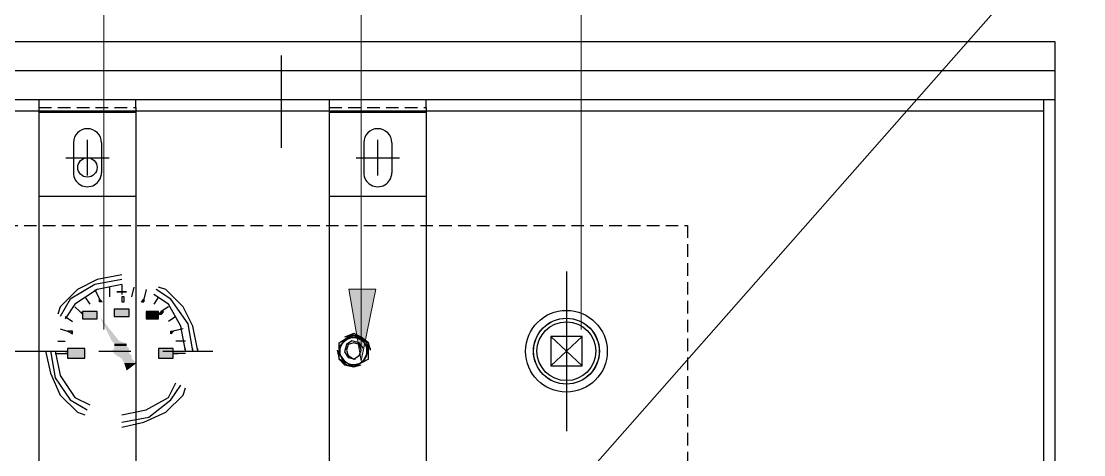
# Model space of a CAD drawing. Header units: millimetres. Extents: x 183355 to 194386, y -190559 to -183233.
# Drawn here: x 186318 to 186867, y -184113 to -183888 of the extents above; entities that cross this region are included whole.
import ezdxf

# ---------------------------------------------------------------- set-up
doc = ezdxf.new("R2010")
doc.units = ezdxf.units.MM
doc.header["$LTSCALE"] = 13
for name, pattern in [('CENTER', [50.8, 31.75, -6.35, 6.35, -6.35]), ('CENTER2', [1.125, 0.75, -0.125, 0.125, -0.125]), ('CENTERX2', [101.6, 63.5, -12.7, 12.7, -12.7]), ('DASHED', [0.75, 0.5, -0.25])]:
    doc.linetypes.add(name, pattern=pattern)
doc.layers.get('0').update_dxf_attribs({"color": 1, "linetype": 'CENTER'})
for name, color, linetype in [('1', 4, 'Continuous'), ('3中心线层', 1, 'CENTER'), ('4虚线层', 6, 'DASHED'), ('粗实线', 4, 'Continuous')]:
    doc.layers.add(name, color=color, linetype=linetype)
doc.layers.add('标注、文本', color=3, linetype='Continuous', lineweight=25)
doc.layers.add('铁心', color=3, linetype='Continuous', lineweight=0)

# ---------------------------------------------------------------- blocks, each defined once
blk = doc.blocks.new('A$C611D0E0A')
at = {"layer": '粗实线', "lineweight": 30}
h = blk.add_hatch(color=256, dxfattribs=at)
h.dxf.hatch_style = 2
h.paths.add_polyline_path([(0.931, 2.201), (0.931, 2.159), (0.974, 2.159)])
h = blk.add_hatch(color=256, dxfattribs=at)
h.dxf.hatch_style = 2
h.paths.add_polyline_path([(1.693, 2.201), (1.651, 2.159), (1.693, 2.159)])
h = blk.add_hatch(color=256, dxfattribs=at)
h.dxf.hatch_style = 2
h.paths.add_polyline_path([(1.185, 1.905), (1.439, 1.905), (1.439, 2.032), (1.185, 2.032)])
h = blk.add_hatch(color=256, dxfattribs=at)
h.dxf.hatch_style = 2
h.paths.add_polyline_path([(0.593, 1.99), (0.635, 1.99), (0.635, 1.947)])
h = blk.add_hatch(color=256, dxfattribs=at)
h.dxf.hatch_style = 2
h.paths.add_polyline_path([(0.635, 1.863), (0.889, 1.863), (0.889, 1.99), (0.635, 1.99)])
h = blk.add_hatch(color=256, dxfattribs=at)
h.dxf.hatch_style = 2
h.paths.add_polyline_path([(0.931, 1.905), (1.143, 1.482), (1.27, 1.482)])
h = blk.add_hatch(color=256, dxfattribs=at)
h.dxf.hatch_style = 2
h.paths.add_polyline_path([(1.736, 1.863), (1.947, 1.863), (1.947, 1.99), (1.736, 1.99)])
h = blk.add_hatch(color=256, dxfattribs=at)
h.dxf.hatch_style = 2
h.paths.add_polyline_path([(1.99, 1.99), (1.947, 1.947), (1.99, 1.947)])
h = blk.add_hatch(color=256, dxfattribs=at)
h.dxf.hatch_style = 2
h.paths.add_polyline_path([(1.99, 1.99), (2.032, 1.99), (1.99, 1.947)])
h = blk.add_hatch(color=256, dxfattribs=at)
h.dxf.hatch_style = 2
h.paths.add_polyline_path([(0.423, 1.651), (0.466, 1.651), (0.466, 1.609)])
h = blk.add_hatch(color=256, dxfattribs=at)
h.dxf.hatch_style = 2
h.paths.add_polyline_path([(2.159, 1.651), (2.201, 1.651), (2.159, 1.609)])
h = blk.add_hatch(color=256, dxfattribs=at)
h.dxf.hatch_style = 2
h.paths.add_polyline_path([(1.143, 1.482), (1.185, 1.439), (1.397, 1.439)])
h = blk.add_hatch(color=256, dxfattribs=at)
h.dxf.hatch_style = 2
h.paths.add_polyline_path([(1.143, 1.482), (1.27, 1.482), (1.397, 1.439)])
h = blk.add_hatch(color=256, dxfattribs=at)
h.dxf.hatch_style = 2
h.paths.add_polyline_path([(0.381, 1.185), (0.677, 1.185), (0.677, 1.355), (0.381, 1.355)])
h = blk.add_hatch(color=256, dxfattribs=at)
h.dxf.hatch_style = 2
h.paths.add_polyline_path([(1.185, 1.355), (1.143, 1.312), (1.439, 1.312)])
h = blk.add_hatch(color=256, dxfattribs=at)
h.dxf.hatch_style = 2
h.paths.add_polyline_path([(1.143, 1.312), (1.185, 1.27), (1.439, 1.27)])
h = blk.add_hatch(color=256, dxfattribs=at)
h.dxf.hatch_style = 2
h.paths.add_polyline_path([(1.143, 1.312), (1.439, 1.312), (1.439, 1.27)])
h = blk.add_hatch(color=256, dxfattribs=at)
h.dxf.hatch_style = 2
h.paths.add_polyline_path([(1.185, 1.439), (1.185, 1.397), (1.397, 1.397)])
h = blk.add_hatch(color=256, dxfattribs=at)
h.dxf.hatch_style = 2
h.paths.add_polyline_path([(1.185, 1.439), (1.397, 1.439), (1.397, 1.397)])
h = blk.add_hatch(color=256, dxfattribs=at)
h.dxf.hatch_style = 2
h.paths.add_polyline_path([(1.185, 1.397), (1.185, 1.355), (1.439, 1.355)])
h = blk.add_hatch(color=256, dxfattribs=at)
h.dxf.hatch_style = 2
h.paths.add_polyline_path([(1.185, 1.397), (1.397, 1.397), (1.439, 1.355)])
h = blk.add_hatch(color=256, dxfattribs=at)
h.dxf.hatch_style = 2
h.paths.add_polyline_path([(1.185, 1.355), (1.439, 1.355), (1.439, 1.312)])
h = blk.add_hatch(color=256, dxfattribs=at)
h.dxf.hatch_style = 2
h.paths.add_polyline_path([(1.947, 1.185), (2.201, 1.185), (2.201, 1.355), (1.947, 1.355)])
h = blk.add_hatch(color=256, dxfattribs=at)
h.dxf.hatch_style = 2
h.paths.add_polyline_path([(1.185, 1.27), (1.228, 1.228), (1.482, 1.228)])
h = blk.add_hatch(color=256, dxfattribs=at)
h.dxf.hatch_style = 2
h.paths.add_polyline_path([(1.185, 1.27), (1.439, 1.27), (1.482, 1.228)])
h = blk.add_hatch(color=256, dxfattribs=at)
h.dxf.hatch_style = 2
h.paths.add_polyline_path([(1.228, 1.228), (1.312, 1.185), (1.482, 1.185)])
h = blk.add_hatch(color=256, dxfattribs=at)
h.dxf.hatch_style = 2
h.paths.add_polyline_path([(1.228, 1.228), (1.482, 1.228), (1.482, 1.185)])
h = blk.add_hatch(color=256, dxfattribs=at)
h.dxf.hatch_style = 2
h.paths.add_polyline_path([(1.312, 1.185), (1.355, 1.101), (1.566, 1.101)])
h = blk.add_hatch(color=256, dxfattribs=at)
h.dxf.hatch_style = 2
h.paths.add_polyline_path([(1.312, 1.185), (1.482, 1.185), (1.566, 1.101)])
h = blk.add_hatch(color=256, dxfattribs=at)
h.dxf.hatch_style = 2
h.paths.add_polyline_path([(1.355, 1.101), (1.566, 1.101), (1.397, 0.974)])
for points in [[(1.312, 2.625), (0.889, 2.54), (0.55, 2.371), (0.254, 2.074), (0.212, 1.947)], [(1.312, 2.54), (0.847, 2.455), (0.423, 2.201), (0.254, 1.905)], [(1.312, 2.455), (0.889, 2.371), (0.508, 2.117), (0.339, 1.863)], [(2.625, 1.312), (2.54, 1.736), (2.371, 2.074), (2.074, 2.371), (1.947, 2.413)], [(2.413, 1.312), (2.328, 1.736), (2.117, 2.117), (1.863, 2.286)], [(2.54, 1.312), (2.455, 1.778), (2.159, 2.201), (1.905, 2.371)], [(0, 1.312), (0.085, 0.931), (0.254, 0.55), (0.55, 0.254), (0.677, 0.212)], [(0.085, 1.312), (0.169, 0.847), (0.423, 0.466), (0.72, 0.296)], [(0.169, 1.312), (0.254, 0.889), (0.508, 0.508), (0.762, 0.381)], [(2.54, 1.312), (2.54, 1.355)], [(2.625, 1.312), (2.625, 1.355)], [(1.312, 0.212), (1.736, 0.296), (2.117, 0.508), (2.244, 0.762)], [(1.312, 0.085), (1.778, 0.169), (2.159, 0.466), (2.328, 0.72)], [(1.312, 0), (1.693, 0.085), (2.074, 0.254), (2.371, 0.55), (2.413, 0.677)]]:
    blk.add_lwpolyline(points, dxfattribs=at)
for points in [[(0.931, 2.201), (0.974, 2.159), (0.931, 2.159)], [(1.397, 2.328), (1.228, 2.328)], [(1.312, 2.244), (1.312, 2.201), (1.312, 2.159), (1.355, 2.159), (1.355, 2.201), (1.355, 2.244)], [(1.693, 2.201), (1.693, 2.159), (1.651, 2.159)], [(1.693, 2.201), (1.651, 2.159), (1.693, 2.159)], [(1.185, 1.905), (1.439, 1.905), (1.439, 2.032), (1.185, 2.032)], [(0.593, 1.99), (0.635, 1.947)], [(0.635, 1.863), (0.889, 1.863), (0.889, 1.99), (0.635, 1.99)], [(1.736, 1.863), (1.947, 1.863), (1.947, 1.99), (1.736, 1.99)], [(2.032, 1.99), (1.99, 1.947), (1.947, 1.947), (1.99, 1.99)], [(1.99, 1.99), (1.947, 1.947), (1.99, 1.947), (2.032, 1.99)], [(0.381, 1.651), (0.466, 1.609), (0.466, 1.651), (0.423, 1.651)], [(2.201, 1.651), (2.159, 1.609), (2.159, 1.651)], [(2.201, 1.651), (2.159, 1.609), (2.159, 1.651)], [(0.381, 1.185), (0.677, 1.185), (0.677, 1.355), (0.381, 1.355)], [(1.947, 1.185), (2.201, 1.185), (2.201, 1.355), (1.947, 1.355)], [(0.339, 1.27), (0.381, 1.27)], [(2.286, 1.27), (2.201, 1.27)], [(2.286, 1.27), (2.201, 1.27)]]:
    blk.add_lwpolyline(points, close=True, dxfattribs=at)
for points in [[(1.101, 2.413), (1.101, 2.413), (1.101, 2.244), (1.101, 2.244)], [(1.312, 2.455), (1.312, 2.455), (1.312, 2.286), (1.312, 2.286)], [(1.524, 2.413), (1.524, 2.413), (1.482, 2.244), (1.482, 2.244)], [(0.677, 2.244), (0.677, 2.244), (0.762, 2.117), (0.762, 2.117)], [(0.847, 2.371), (0.847, 2.371), (0.931, 2.201), (0.931, 2.201)], [(1.736, 2.371), (1.736, 2.371), (1.693, 2.201), (1.693, 2.201)], [(1.947, 2.244), (1.947, 2.244), (1.863, 2.117), (1.863, 2.117)], [(0.508, 2.074), (0.508, 2.074), (0.593, 1.99), (0.593, 1.99)], [(2.117, 2.074), (2.117, 2.074), (1.99, 1.99), (1.99, 1.99)], [(0.339, 1.905), (0.339, 1.905), (0.466, 1.82), (0.466, 1.82)], [(2.244, 1.905), (2.244, 1.905), (2.117, 1.82), (2.117, 1.82)], [(0.254, 1.693), (0.254, 1.693), (0.381, 1.651), (0.381, 1.651)], [(2.371, 1.693), (2.371, 1.693), (2.201, 1.651), (2.201, 1.651)], [(0.212, 1.482), (0.212, 1.482), (0.339, 1.482), (0.339, 1.482)], [(2.413, 1.482), (2.413, 1.482), (2.244, 1.482), (2.244, 1.482)], [(2.413, 1.312), (2.413, 1.312), (2.413, 1.355), (2.413, 1.355)], [(0.169, 1.27), (0.169, 1.27), (0.339, 1.27), (0.339, 1.27)], [(2.413, 1.27), (2.413, 1.27), (2.286, 1.27), (2.286, 1.27)]]:
    blk.add_open_spline(points, degree=3, dxfattribs=at)
blk = doc.blocks.new('A$C588303E3')
at = {"layer": '粗实线', "lineweight": 30}
for points in [[(0.63, 8.25), (5.71, 11.43)], [(11.43, 5.71), (10.79, 8.25), (8.25, 10.16), (5.71, 11.43), (2.54, 10.16)], [(10.79, 2.54), (10.79, 8.25), (5.71, 11.43)], [(8.89, 6.35), (7.62, 8.25), (5.08, 8.89), (3.17, 7.62), (2.54, 5.08), (3.81, 3.17), (6.35, 2.54)], [(10.79, 5.71), (10.16, 8.25), (8.25, 10.16), (5.71, 10.79), (3.17, 10.16)], [(0, 5.71), (0.63, 2.54), (2.54, 0.63), (5.71, 0), (8.25, 0.63)], [(0, 5.71), (0.63, 2.54), (3.17, 0.63), (5.71, 0), (8.25, 0.63)], [(10.79, 5.71), (10.79, 6.35)], [(10.79, 2.54), (5.71, 0), (0.63, 2.54)]]:
    blk.add_lwpolyline(points, dxfattribs=at)
for points in [[(8.89, 8.89), (6.98, 10.16), (4.44, 10.16), (2.54, 8.89), (0.63, 6.98), (0.63, 4.44), (2.54, 1.91), (4.44, 0.63), (6.98, 0.63), (8.89, 1.91), (10.16, 4.44), (10.16, 6.98)], [(8.25, 5.71), (7.62, 7.62), (5.71, 8.25), (3.81, 7.62), (3.17, 5.71), (3.81, 3.81), (5.71, 2.54), (7.62, 3.81)]]:
    blk.add_lwpolyline(points, close=True, dxfattribs=at)
for points in [[(0.63, 2.54), (0.63, 2.54), (0.63, 8.25), (0.63, 8.25)], [(11.43, 5.71), (11.43, 5.71), (11.43, 6.35), (11.43, 6.35)]]:
    blk.add_open_spline(points, degree=3, dxfattribs=at)
blk = doc.blocks.new('A$C74305C97')
at = {"layer": '粗实线', "lineweight": 30}
for p, q in [((0.506, 1.12), (1.141, 0.527)), ((0.506, 0.527), (1.141, 1.12))]:
    blk.add_line(p, q, dxfattribs=at)
for points in [[(1.141, 1.12), (0.506, 1.12), (0.506, 0.527)], [(1.141, 0.527), (1.141, 1.12)], [(0.506, 0.527), (1.141, 0.527)]]:
    blk.add_lwpolyline(points, dxfattribs=at)
for radius in [0.823, 0.593]:
    blk.add_circle((0.823, 0.823), radius, dxfattribs=at)
blk = doc.blocks.new('A$C14EE7FD3')
at = {"color": 1, "linetype": 'CENTER', "ltscale": 0.8}
for p, q in [((30, 13.84), (30, 36.16)), ((39.21, 25), (20.79, 25))]:
    blk.add_line(p, q, dxfattribs=at)
at = {"layer": '1'}
for p, q in [((4, 50), (0, 50)), ((0, 50), (0, 0)), ((4, 50), (50, 50)), ((50, 50), (50, 0)), ((22.25, 32.25), (37.75, 32.25)), ((22.25, 17.75), (37.75, 17.75)), ((4, 0), (0, 0)), ((50, 0), (4, 0))]:
    blk.add_line(p, q, dxfattribs=at)
for centre, start, end in [((22.25, 25), 90, 270), ((37.75, 25), 270, 90)]:
    blk.add_arc(centre, 7.25, start, end, dxfattribs=at)
at = {"layer": '4虚线层'}
blk.add_line((4, 0), (4, 50), dxfattribs=at)

msp = doc.modelspace()

# ---------------------------------------------------------------- hatches: boundary and pattern name
at = {"layer": '铁心'}
for points in [[(186501.131, -184026.86), (186487.276, -184026.86), (186493.601, -184063.906)], [(186487.276, -184026.86), (186493.601, -184063.906), (186501.131, -184026.86)]]:
    msp.add_hatch(color=256, dxfattribs=at).paths.add_polyline_path(points)

# ---------------------------------------------------------------- linework, layer by layer
at = {"layer": '1', "color": 1, "linetype": 'CENTERX2', "lineweight": -3, "ltscale": 0.1}
for p, q in [((186599.67, -184017.705), (186599.67, -184102.338)), ((186126.947, -184058.99), (186416.922, -184058.99))]:
    msp.add_line(p, q, dxfattribs=at)
at = {"layer": '3中心线层', "linetype": 'CENTER2', "lineweight": -3, "ltscale": 10}
msp.add_line((186452.237, -183906.057), (186452.237, -183953.853), dxfattribs=at)
at = {"layer": '4虚线层'}
for p, q in [((185042.215, -183993.969), (186662.215, -183993.969)), ((186662.215, -183993.969), (186662.215, -185888.969))]:
    msp.add_line(p, q, dxfattribs=at)
at = {"layer": '标注、文本', "color": 4, "lineweight": 30}
msp.add_line((186846.215, -185892.969), (186846.215, -183928.971), dxfattribs=at)
at = {"layer": '标注、文本', "color": 2}
for points in [[(186377.215, -183935.471), (186377.215, -184683.97), (186327.215, -184683.97), (186327.215, -183935.471)], [(186527.215, -183935.471), (186527.215, -184483.97), (186477.215, -184483.97), (186477.215, -183935.471)]]:
    msp.add_lwpolyline(points, close=True, dxfattribs=at)
at = {"layer": '粗实线', "lineweight": 30}
for p, q in [((186852.215, -183898.971), (184852.215, -183898.971)), ((186852.215, -184123.971), (186852.215, -183898.971)), ((186852.215, -183913.971), (184852.215, -183913.971)), ((186852.215, -183928.971), (184852.215, -183928.971)), ((186846.215, -183934.971), (184858.215, -183934.971))]:
    msp.add_line(p, q, dxfattribs=at)
for centre, radius in [((186352.215, -183963.989), 5), ((186599.625, -184058.99), 17), ((186599.67, -184058.99), 17), ((186489.67, -184058.99), 7), ((186489.715, -184058.99), 7)]:
    msp.add_circle(centre, radius, dxfattribs=at)
at = {"layer": '铁心'}
for points in [[(186493.601, -184056.86), (186493.601, -183628.249)], [(186507.257, -184239.375), (186945.274, -183741.726), (186938.697, -183724.309), (186937.045, -183705.787), (186941.966, -183686.6), (186952.808, -183671.646), (186968.517, -183659.099), (186986.195, -183652.37), (187004.566, -183650.458), (187023.643, -183655.79), (187038.858, -183666.481), (187050.652, -183680.886), (187058.134, -183699.868), (187059.785, -183718.391), (187054.714, -183737.316), (187044.023, -183752.531), (187029.357, -183764.477), (187010.636, -183771.807), (186992.113, -183773.459), (186973.188, -183768.388), (186957.973, -183757.696), (186945.274, -183741.726)], [(186360.706, -184047.76), (186360.706, -183773.326), (186360.706, -183773.326)], [(186607.368, -184047.76), (186607.368, -183773.326), (186607.368, -183773.326)]]:
    msp.add_lwpolyline(points, dxfattribs=at)
msp.add_lwpolyline([(186501.131, -184026.86), (186493.601, -184063.906), (186487.276, -184026.86)], close=True, dxfattribs=at)

# ---------------------------------------------------------------- block references
at = {"layer": '标注、文本', "rotation": 270}
for p in [(186327.215, -183928.971), (186477.215, -183928.971)]:
    msp.add_blockref('A$C14EE7FD3', p, dxfattribs=at)
at = {"layer": '标注、文本'}
for name, p, xscale, yscale, zscale in [('A$C611D0E0A', (186330.551, -184098.201), 30, 30, 30), ('A$C74305C97', (186578.552, -184080.108), 25.64999999999418, 25.64999999999418, 25.65), ('A$C588303E3', (186481.247, -184067.005), 1.5, 1.5, 1.5)]:
    msp.add_blockref(name, p, dxfattribs=dict(at, xscale=xscale, yscale=yscale, zscale=zscale))

doc.saveas('drawing.dxf')
